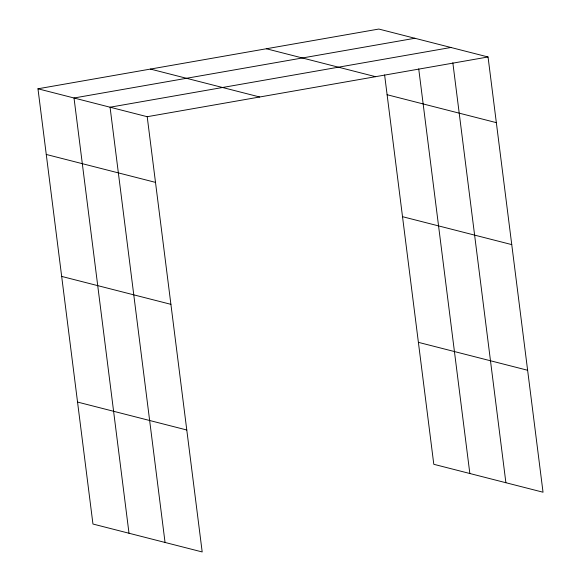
<?xml version="1.0" encoding="UTF-8"?>
<svg xmlns="http://www.w3.org/2000/svg" width="581" height="581" viewBox="0 0 581 581"><rect width="100%" height="100%" fill="white"/><g stroke="black" fill="none" stroke-linecap="round" stroke-linejoin="round"><path stroke-width="0.87" d="M37.968 88.784L147.204 116.708L202.188 551.95L92.953 524.026L37.968 88.784L378.812 29.05L488.047 56.974L543.032 492.216L433.796 464.292L384.607 74.934M414.856 38.266L74.019 98L129.004 533.242M450.907 47.482L110.063 107.209L165.048 542.458M147.204 116.708L488.047 56.974M266.33 48.76L375.566 76.685M387.106 94.725L496.341 122.649M150.45 69.074L259.685 96.991M402.517 216.684L511.752 244.608M46.269 154.459L155.505 182.383M418.385 342.34L527.621 370.257M61.673 276.418L170.908 304.335M77.549 402.067L186.784 429.991M452.839 62.77L505.891 482.724M418.719 68.856L469.84 473.508"/></g></svg>
